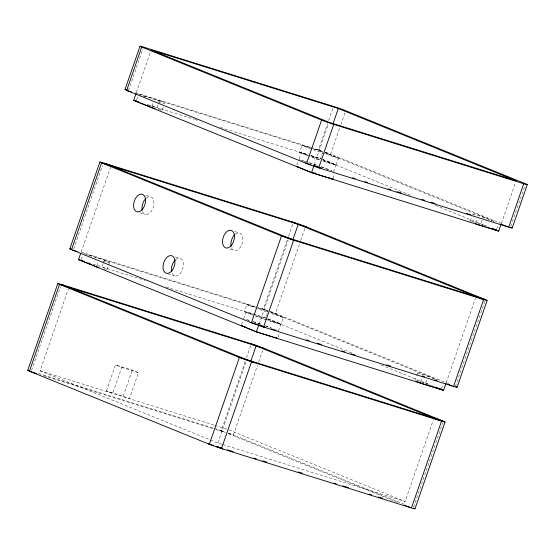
<?xml version="1.0" encoding="UTF-8"?>
<svg xmlns="http://www.w3.org/2000/svg" width="555" height="555" viewBox="0 0 555 555"><rect width="100%" height="100%" fill="white"/><g stroke="black" fill="none" stroke-linecap="round" stroke-linejoin="round"><path stroke-width="0.42" stroke-dasharray="2.77 2.08" d="M31.545 370.449L60.474 286.907M73.635 248.904L102.564 165.362M128.489 90.486L142.954 48.715M222.007 444.305L217.886 443.015L40.064 370.754L68.362 289.044M81.231 251.866L110.445 167.506M136.377 92.623L150.558 51.671M81.28 259.615L82.778 255.272M136.572 99.942L137.772 96.466M96.785 265.914L98.291 261.578M152.077 106.241L153.277 102.772M103.133 263.556L101.933 267.031A27.583 1.11 19.1 0 1 106.22 269.501M103.882 261.384L104.333 260.087L87.308 254.766M163.232 107.212L162.157 110.299A27.583 1.11 19.1 0 0 157.072 107.788L158.126 104.749M159.028 102.148L159.479 100.844L143.759 95.932M107.018 269.536L108.357 265.678M108.62 264.908L109.425 262.591M106.505 390.928L115.523 364.878L132.284 370.116L138.486 372.641L129.468 398.684L123.266 396.166L106.505 390.928L112.707 393.446L121.725 367.403L115.523 364.878M123.266 396.166L132.284 370.116M254.683 307.054L246.822 304.598L244.422 311.542A27.583 1.11 19.1 0 0 253.885 315.171M319.347 159.618A27.583 1.11 19.1 0 1 299.561 152.306L301.969 145.355L309.829 147.81M241.522 324.737L243.028 320.395M296.814 165.057L298.014 161.588M243.694 318.965L246.094 312.014M299.103 158.952L301.24 152.778M38.434 373.508L221.251 430.625L245.359 361.007M246.489 357.725L250.742 345.439M256.167 306.839L263.341 309.079L287.441 239.462M288.579 236.18L292.832 223.901M311.313 147.595L318.48 149.836L327.554 123.626M328.692 120.352L333.513 106.428M217.886 443.015L246.177 361.305M259.053 324.127L288.267 239.767M314.199 164.884L328.38 123.931M265.373 318.091L265.678 317.224M265.977 316.357L266.428 315.053M266.726 314.185L267.031 313.318M267.482 312.014L267.781 311.147L258.616 308.282M320.818 157.981L321.269 156.677M321.72 155.379L321.872 154.942M322.171 154.075L322.622 152.771M404.248 504.329L233.405 434.905L257.513 365.287M258.644 362.013L263.465 348.089M448.738 383.762L275.488 313.36L299.596 243.742M300.734 240.468L305.555 226.544M501.477 223.547L330.634 154.117L339.709 127.907M340.846 124.632L345.668 110.709M278.416 331.037L280.816 324.092M333.555 171.793L335.962 164.849A18.391 0.735 19.1 0 0 322.927 159.549M256.32 316.059A27.583 1.11 19.1 0 0 280.885 324.391L283.286 317.446L269.716 311.931M322.691 160.77A27.583 1.11 19.1 0 0 336.025 165.154L338.432 158.203L324.862 152.694M278.131 337.149L279.637 332.806M333.125 178.342L334.63 173.999M415.085 380.459L417.492 373.515M470.231 221.216L471.833 216.589M420.628 381.667L421.828 378.191M475.614 222.86L477.12 218.517M416.68 380.654A27.583 1.11 19.1 0 1 425.623 383.214L426.975 379.301M427.877 376.699L428.023 376.262L433.844 378.628M482.115 220.064L480.762 223.97A27.583 1.11 19.1 0 0 477.21 222.881M482.871 217.893L483.169 217.026L491.89 220.571M441.426 388.646L442.932 384.303M496.725 228.972L498.078 225.059M222.832 444.562L405.081 501.498L433.372 419.788M446.248 382.603L475.462 298.243M501.387 223.367L515.574 182.415M413.572 507.187L442.786 422.827M455.377 386.46L484.876 301.282M510.808 226.405L524.988 185.453M135.663 92.727L310.488 147.339M138.57 94.211L323.287 151.917L317.085 149.399M325.57 152.632L331.668 154.54M139.832 94.704L141.143 95.113M313.755 149.038L322.92 151.904M146.881 104.506L193.889 119.193M194.708 119.45L198.01 120.484M220.273 127.435L307.685 154.741M310.987 155.775L320.88 158.869M148.206 105.02L157.072 107.788M299.561 152.306L307.623 154.824M310.849 155.83L320.519 158.848M145.909 195.374L150.481 196.796M234.821 231.504L239.392 232.933M140.089 212.801L145.424 214.473M229.763 249.174L234.335 250.603M175.331 256.847L179.903 258.276M167.992 273.802L174.846 275.946M81.342 252.22L255.342 306.582M84.249 253.711L254.946 307.04M258.248 308.067L268.141 311.161L261.939 308.642M269.668 311.639L276.522 313.783M88.439 262.716L145.341 280.497M165.959 286.935L265.741 318.105M121.725 367.403L138.486 372.641M40.064 370.754L214.112 425.123M214.931 425.38L227.259 429.23M43.81 375.77L215.333 429.355M216.159 429.612L225.233 432.449M228.341 433.42L234.439 435.321M324.89 152.569L495.497 221.903M492.861 220.959L493.832 221.355M322.483 159.514L411.394 195.644M435.425 205.412L486.686 226.246M322.844 159.791L336.025 165.154M482.316 224.602L486.194 226.176M143.37 96.265L144.342 96.66M298.77 159.417L299.735 159.812M269.744 311.813L437.957 380.168M268.141 319.083L352.245 353.264M381.084 364.982L432.345 385.815M267.704 319.035L280.885 324.391M425.623 383.214L430.271 385.101M228.861 429.882L405.081 501.498M219.849 430.187L225.281 432.394M228.459 433.684L399.073 503.017M267.787 318.792A18.391 0.735 19.1 0 1 279.609 323.926A18.391 0.735 19.1 0 1 255.043 315.83M252.969 315.046A18.391 0.735 19.1 0 1 247.322 312.188A18.391 0.735 19.1 0 1 265.429 317.959M221.251 430.625A9.192 0.368 19.1 0 1 225.913 432.158M228.584 433.094A9.192 0.368 19.1 0 1 233.405 434.905M318.48 149.836A9.192 0.368 19.1 0 1 323.142 151.369M325.813 152.306A9.192 0.368 19.1 0 1 330.634 154.117M335.976 164.814A18.391 0.735 19.1 0 1 323.072 161.11M319.611 159.937A18.391 0.735 19.1 0 1 310.939 156.864M308.011 155.775A18.391 0.735 19.1 0 1 308.261 154.609M310.973 155.476A18.391 0.735 19.1 0 1 320.575 158.716M300.595 160.02A18.391 0.735 19.1 0 1 318.168 165.661M321.095 166.701A18.391 0.735 19.1 0 1 329.177 169.726M331.037 170.482A18.391 0.735 19.1 0 1 331.814 170.815M338.432 158.203A27.583 1.11 19.1 0 1 313.866 149.871M311.431 148.983A27.583 1.11 19.1 0 1 301.969 145.355M473.484 214.917A27.583 1.11 19.1 0 1 472.943 214.619M472.652 214.397A27.583 1.11 19.1 0 1 483.169 217.026M470.487 221.188A27.583 1.11 19.1 0 1 471.022 221.251M471.826 221.417A27.583 1.11 19.1 0 1 475.593 222.409M159.479 100.844A27.583 1.11 19.1 0 1 155.851 101.163M161.366 110.265A27.583 1.11 19.1 0 1 160.561 110.098M159.521 109.848A27.583 1.11 19.1 0 1 158.251 109.508M302.843 160.714A27.583 1.11 19.1 0 1 305.132 161.463M308.844 162.698A27.583 1.11 19.1 0 1 318.126 165.889M321.414 167.062A27.583 1.11 19.1 0 1 331.439 170.773M313.041 171.897A27.583 1.11 19.1 0 1 317.71 173.542M263.341 309.079A9.192 0.368 19.1 0 1 268.003 310.613M270.673 311.549A9.192 0.368 19.1 0 1 275.488 313.36M246.295 319.486A18.391 0.735 19.1 0 1 249.5 320.422M253.427 321.664A18.391 0.735 19.1 0 1 261.828 324.488M265.38 325.736A18.391 0.735 19.1 0 1 271.638 328.04M275.897 329.725A18.391 0.735 19.1 0 1 277.327 330.35M283.286 317.446A27.583 1.11 19.1 0 1 269.952 313.062M266.615 311.91A27.583 1.11 19.1 0 1 246.822 304.598M417.797 373.855A27.583 1.11 19.1 0 1 428.023 376.262M104.333 260.087A27.583 1.11 19.1 0 1 101.301 260.586M105.422 269.341A27.583 1.11 19.1 0 1 104.375 269.092M247.697 319.957A27.583 1.11 19.1 0 1 249.216 320.45M253.059 321.72A27.583 1.11 19.1 0 1 261.648 324.661M265.63 326.069A27.583 1.11 19.1 0 1 270.625 327.88M175.845 259.483A9.192 5.571 -72.7 0 1 183.101 262.196A9.192 5.571 -72.7 0 1 179.3 274.392A9.192 5.571 -72.7 0 1 171.786 272.526M146.423 198.01A9.192 5.571 -72.7 0 1 153.679 200.723A9.192 5.571 -72.7 0 1 149.878 212.919A9.192 5.571 -72.7 0 1 142.357 211.053M235.334 234.141A9.192 5.571 -72.7 0 1 242.59 236.853A9.192 5.571 -72.7 0 1 238.789 249.049A9.192 5.571 -72.7 0 1 231.268 247.183"/><path stroke-width="0.83" d="M57.81 283.536L27.75 370.351M99.9 161.991L69.84 248.806M140.013 46.155L124.979 89.563M414.987 508.845L445.048 422.022M457.077 387.3L487.137 300.484M512.216 228.056L527.25 184.649M413.725 508.186A9.192 0.368 19.1 0 1 411.477 507.922L221.487 448.572A9.192 0.368 19.1 0 1 209.332 444.291L29.443 371.191L59.51 284.368A9.192 0.368 19.1 0 1 61.328 284.451L251.311 343.802A9.192 0.368 19.1 0 1 263.465 348.089L443.355 421.19A9.192 0.368 19.1 0 1 441.537 421.106L251.554 361.756A9.192 0.368 19.1 0 1 239.399 357.475L59.51 284.368M455.815 386.641A9.192 0.368 19.1 0 1 453.567 386.384L263.576 327.027A9.192 0.368 19.1 0 1 251.422 322.746L71.533 249.646L101.6 162.823A9.192 0.368 19.1 0 1 103.41 162.906L293.401 222.257A9.192 0.368 19.1 0 1 305.555 226.544L485.445 299.644A9.192 0.368 19.1 0 1 483.627 299.561L293.644 240.211A9.192 0.368 19.1 0 1 281.489 235.93L101.6 162.823M510.524 227.224A9.192 0.368 19.1 0 1 508.706 227.141L318.723 167.79A9.192 0.368 19.1 0 1 306.568 163.503L126.679 90.403L141.705 46.995A9.192 0.368 19.1 0 1 143.523 47.078L333.513 106.428A9.192 0.368 19.1 0 1 345.668 110.709L525.557 183.809A9.192 0.368 19.1 0 1 523.74 183.733L333.749 124.376A9.192 0.368 19.1 0 1 321.595 120.095L141.705 46.995M445.963 383.422L443.563 390.366L256.368 331.89L78.546 259.629L80.683 253.455M501.11 224.185L498.702 231.13L311.508 172.647L133.686 100.386L136.093 93.441M81.127 260.052L80.974 260.482L87.759 263.243M139.992 102.821L136.121 101.246L136.266 100.809M209.332 444.291L239.399 357.475M251.422 322.746L281.489 235.93M306.568 163.503L321.595 120.095M256.368 331.89L258.769 324.946L264.541 326.749M311.508 172.647L313.915 165.702L321.338 168.019M272.443 336.816L256.729 331.904L256.882 331.474M332.979 178.779L332.827 179.209L311.868 172.667L312.021 172.23M250.742 361.416L256.119 345.89M292.818 239.906L298.208 224.345M332.931 124.07L338.314 108.509L151.126 50.033L328.949 122.294L516.136 180.77L338.314 108.509M221.487 448.572L251.554 361.756M263.576 327.027L293.644 240.211M318.723 167.79L333.749 124.376M424.103 384.192L420.177 382.964L420.322 382.534M475.469 223.29L475.316 223.727L476.627 224.137M485.791 226.995L496.274 230.269L496.42 229.839M411.477 507.922L441.537 421.106M453.567 386.384L483.627 299.561M508.706 227.141L523.74 183.733M127.712 90.826L131.521 92.012M133.686 100.386L136.988 101.419M136.121 101.246L139.34 102.252M305.534 163.087L310.862 164.752M352.675 177.808L355.144 178.585M365.044 181.672L367.514 182.449M388.132 188.887L390.602 189.664M397.2 191.725L401.327 193.008M421.939 199.453L424.415 200.223M431.013 202.284L435.134 203.574M466.471 213.363L470.598 214.653M477.938 224.546L484.487 226.586M102.633 163.246L306.589 226.96M280.455 235.507L484.411 299.221M72.566 250.062L77.138 251.491M78.546 259.629L84.318 261.433M250.388 322.323L258.013 324.703M271.138 328.81L275.266 330.093M306.603 339.889L309.073 340.659M317.321 343.233L321.442 344.523M342.06 350.961L344.537 351.738M351.128 353.799L355.256 355.082M386.592 364.878L390.713 366.161M422.05 375.95L424.526 376.727M434.419 379.814L436.896 380.591M273.754 337.225L277.68 338.453A27.583 1.11 19.1 0 0 274.51 337.197M425.414 384.601L430.652 386.238M431.963 386.648L441.128 389.513L434.926 386.995M60.544 284.791L264.499 348.505M238.366 357.052L442.321 420.766M30.476 371.607L36.575 373.515M208.298 443.868L213.633 445.533M222.458 448.294L216.686 446.491L222.888 449.009M227.404 449.834L233.176 451.638M253.795 458.083L256.264 458.853M262.862 460.914L266.983 462.204M298.319 471.993L302.447 473.283M333.784 483.072L336.254 483.842M342.851 485.902L348.623 487.706M369.241 494.151L371.718 494.921M378.309 496.982L382.437 498.272M501.88 224.498L507.312 226.704M493.097 228.847L498.702 231.13M491.619 228.382L496.274 230.269M313.915 165.702L320.117 168.22M140.963 103.209L147.748 105.97M148.719 106.366L151.626 107.545A27.583 1.11 19.1 0 0 155.178 108.627M299.27 167.548L296.363 166.361A27.583 1.11 19.1 0 1 298.312 166.979M300.241 167.936L306.055 170.302M307.026 170.697L311.868 172.667M292.006 221.827L482.233 299.124M104.812 163.343L295.038 240.648M448.287 384.372L452.165 385.947M437.95 388.091L443.563 390.366M258.769 324.946L264.971 327.464M88.731 263.632L91.637 264.818M92.609 265.214L94.544 265.998M95.516 266.393L96.487 266.788A27.583 1.11 19.1 0 0 98.304 267.35M246.066 327.575L241.224 325.605A27.583 1.11 19.1 0 1 245.296 326.902M247.037 327.97L253.822 330.725M254.794 331.12L256.729 331.904M249.916 343.365L440.143 420.669M62.722 284.888L252.948 362.193M404.65 505.286L410.083 507.485M29.443 371.191A9.192 0.368 19.1 0 1 29.054 370.615M126.679 90.403A9.192 0.368 19.1 0 1 127.886 90.298M329.656 177.954A27.583 1.11 19.1 0 1 332.827 179.209M71.533 249.646A9.192 0.368 19.1 0 1 71.144 249.07M420.177 382.964A27.583 1.11 19.1 0 1 418.865 382.43M417.7 381.93A27.583 1.11 19.1 0 1 416.715 381.486M171.592 271.763A9.192 5.571 -72.7 0 1 175.255 260.004M142.17 210.29A9.192 5.571 -72.7 0 1 145.833 198.53M231.081 246.42A9.192 5.571 -72.7 0 1 234.744 234.661M171.967 270.653A9.192 5.571 -72.7 0 0 172.001 255.806A9.192 5.571 -72.7 0 0 163.017 267.01A9.192 5.571 -72.7 0 0 171.967 270.653M142.545 209.179A9.192 5.571 -72.7 0 0 142.579 194.333A9.192 5.571 -72.7 0 0 133.589 205.537A9.192 5.571 -72.7 0 0 142.545 209.179M231.456 245.31A9.192 5.571 -72.7 0 0 231.49 230.464A9.192 5.571 -72.7 0 0 222.5 241.668A9.192 5.571 -72.7 0 0 231.456 245.31"/></g></svg>
